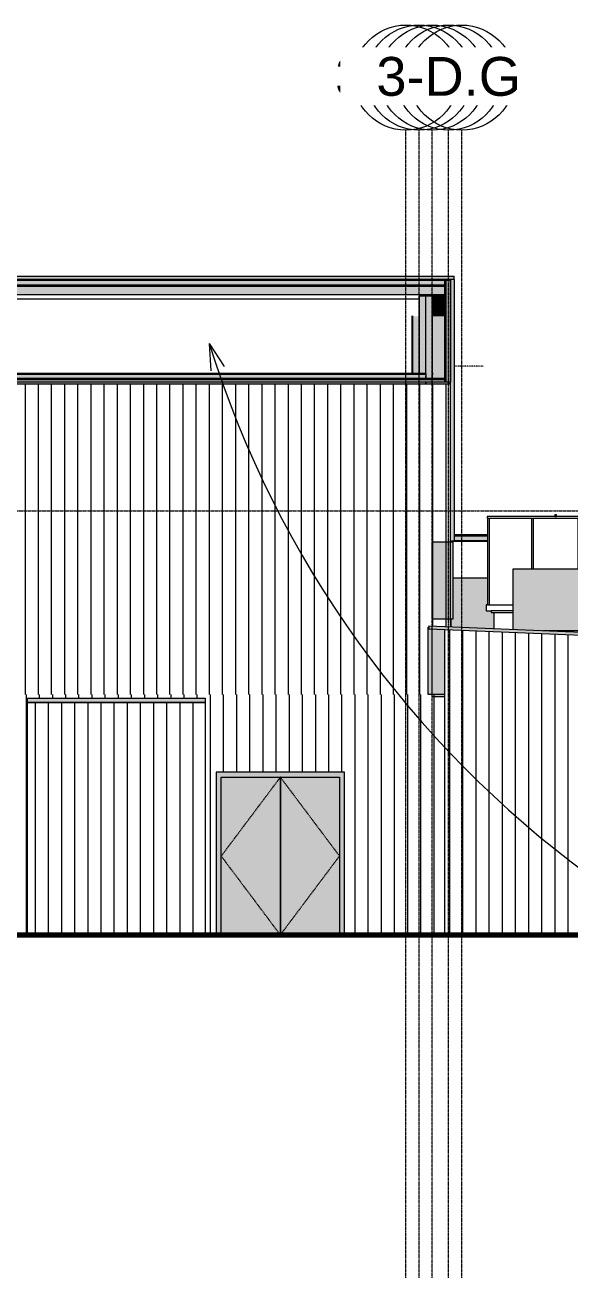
# Model space of a CAD drawing. Header units: inches. Extents: x 20426 to 36845, y -248 to 750.
# Drawn here: x 35586 to 35917, y -209 to 553 of the extents above; entities that cross this region are included whole.
import ezdxf

# ---------------------------------------------------------------- set-up
doc = ezdxf.new("R2010")
doc.units = ezdxf.units.IN
doc.header["$MEASUREMENT"] = 0
for name, pattern in [('Dash', [0.25, 0.125, -0.125]), ('Dash 1_16_', [0.12499999999999999, 0.06249999999999999, -0.06249999999999999]), ('Grid Line 1_2_', [0.8749999999999999, 0.4999999999999999, -0.125, 0.125, -0.125]), ('Grid Line 1_2__2_', [0.8749999999999999, 0.4999999999999999, -0.125, 0.125, -0.125]), ('Hidden 1_8_', [0.1875, 0.125, -0.06249999999999999])]:
    doc.linetypes.add(name, pattern=pattern)
for name, color, linetype, lineweight in [('A-CLNG', 13, 'Continuous', 13), ('A-DETL', 90, 'Continuous', 9), ('A-DOOR', 31, 'Continuous', 13), ('A-DOOR-FRAM', 31, 'Continuous', 9), ('A-FLOR-LEVL', 51, 'Continuous', 9), ('A-GLAZ-CWMG', 51, 'Continuous', 9), ('A-ROOF', 132, 'Continuous', 13), ('A-WALL', 113, 'Continuous', 13), ('A-WALL-PATT', 111, 'Continuous', 13), ('C-TOPO', 7, 'Continuous', 9), ('G-ANNO-TEXT', 231, 'Continuous', 9), ('I-WALL', 2, 'Continuous', 13), ('L-SITE-WALL', 31, 'Continuous', 13), ('M-EQPM', 50, 'Continuous', 9), ('S-BEAM', 12, 'Continuous', 9), ('S-COLS', 52, 'Continuous', 9), ('S-GRID', 1, 'Continuous', 9), ('S-GRID-IDEN', 1, 'Continuous', 9)]:
    doc.layers.add(name, color=color, linetype=linetype, lineweight=lineweight)
doc.styles.add('Arial_1', font='arial.ttf', dxfattribs={"height": 23.60479041916165})

# ---------------------------------------------------------------- blocks, each defined once
blk = doc.blocks.new('Locker Rooms and Restrooms_rvt-4-Elevation - North')
at = {"layer": 'A-FLOR-LEVL', "linetype": 'Grid Line 1_2__2_'}
blk.add_line((-26492.82365464565, 0), (-21811.45903089392, 0), dxfattribs=at)
blk = doc.blocks.new('Girt_C - 8_D-1253504-Elevation - North')
at = {"layer": 'S-BEAM'}
for points in [[(-26271.3902253536, 389.6742519199256), (-22783.87110035359, 389.6742519199254), (-22783.87110035359, 394.6134589171821), (-26271.3902253536, 394.6134589171823)], [(-22783.87110035359, 389.4867519199254), (-22783.87110035359, 389.6741579425932), (-24705.03963080031, 389.6742519199256), (-26271.3902253536, 389.6742519199256), (-26271.3902253536, 389.4867519199256), (-22787.05213080032, 389.4867519199254)]]:
    blk.add_hatch(color=256, dxfattribs=at).paths.add_polyline_path(points, flags=0)
blk.add_line((-26271.3902253536, 389.4867519199256), (-22783.87110035359, 389.4867519199254), dxfattribs=at)
blk = doc.blocks.new('Rectangular Mullion - Profile_Polycarbonate_Upper and left-1149837-Elevation - North')
at = {"layer": 'A-GLAZ-CWMG'}
for points in [[(-22787.05213080032, 395.4014589171825), (-22783.87110035359, 395.4014589171825), (-22783.87110035359, 398.2354589171825), (-26280.2682253536, 398.2354589171825), (-26280.2682253536, 395.4014589171825), (-22804.33129746698, 395.4014589171825)], [(-22787.05213080032, 394.8634589171824), (-22783.87110035359, 394.8634589171824), (-22783.87110035359, 395.4014589171825), (-26271.3902253536, 395.4014589171825), (-26271.3902253536, 394.8634589171824), (-22804.33129746698, 394.8634589171824)], [(-22783.87110035359, 394.6134589171823), (-22783.87110035359, 394.8634589171824), (-26271.3902253536, 394.8634589171824), (-26271.3902253536, 394.6134589171823), (-22787.05213080032, 394.6134589171823)]]:
    blk.add_hatch(color=256, dxfattribs=at).paths.add_polyline_path(points, flags=0)
for p, q in [((-26280.2682253536, 398.2354589171818), (-22783.87110035359, 398.2354589171818)), ((-22783.87110035359, 398.2354589171818), (-22783.87110035359, 395.4014589171817)), ((-26280.2682253536, 395.4014589171817), (-22783.87110035359, 395.4014589171817)), ((-26271.3902253536, 394.8634589171818), (-22783.87110035359, 394.8634589171818)), ((-26271.3902253536, 394.6134589171818), (-22783.87110035359, 394.6134589171818)), ((-22783.87110035359, 394.8634589171818), (-22783.87110035359, 394.6134589171818))]:
    blk.add_line(p, q, dxfattribs=at)
blk = doc.blocks.new('Rectangular Mullion - Profile_Polycarbonate_Lower-1149838-Elevation - North')
at = {"layer": 'A-GLAZ-CWMG'}
for points in [[(-22787.05213080032, 336.187858960872), (-22783.87110035359, 336.187858960872), (-22783.87110035359, 337.6438589608723), (-26280.2682253536, 337.6438589608723), (-26280.2682253536, 336.187858960872), (-22795.69171413365, 336.187858960872)], [(-22787.05213080032, 338.1818589608717), (-22783.87110035359, 338.1818589608717), (-22783.87110035359, 338.4318589608721), (-26271.39022535361, 338.4318589608721), (-26271.39022535361, 338.1818589608717), (-22795.69171413365, 338.1818589608717)], [(-22787.05213080032, 337.6438589608723), (-22783.87110035359, 337.6438589608723), (-22783.87110035359, 338.1818589608717), (-26271.39022535361, 338.1818589608717), (-26271.39022535361, 337.6438589608723), (-22795.69171413365, 337.6438589608723)]]:
    blk.add_hatch(color=256, dxfattribs=at).paths.add_polyline_path(points, flags=0)
for p, q in [((-22783.87110035359, 337.6438589608713), (-26280.2682253536, 337.6438589608713)), ((-22783.87110035359, 336.1878589608713), (-26280.2682253536, 336.1878589608713)), ((-22783.87110035359, 338.4318589608713), (-26271.3902253536, 338.4318589608713)), ((-22783.87110035359, 338.1818589608713), (-26271.3902253536, 338.1818589608713)), ((-22783.87110035359, 338.4318589608713), (-22783.87110035359, 338.1818589608713)), ((-22783.87110035359, 337.6438589608713), (-22783.87110035359, 336.1878589608713))]:
    blk.add_line(p, q, dxfattribs=at)
blk = doc.blocks.new('Rectangular Mullion - Profile_Polycarbonate_Upper and left-1189992-Elevation - North')
at = {"layer": 'A-GLAZ-CWMG'}
for points in [[(-22783.62110035359, 336.187858960872), (-22783.62110035359, 398.2354589171825), (-22783.87110035359, 398.2354589171825), (-22783.87110035359, 336.187858960872)], [(-22783.08310035359, 336.187858960872), (-22783.08310035359, 398.2354589171825), (-22783.62110035359, 398.2354589171825), (-22783.62110035359, 336.187858960872)], [(-22783.08310035359, 336.187858960872), (-22780.24910035359, 336.187858960872), (-22780.24910035359, 398.2354589171825), (-22783.08310035359, 398.2354589171825), (-22783.08310035359, 349.8953681408875)]]:
    blk.add_hatch(color=256, dxfattribs=at).paths.add_polyline_path(points, flags=0)
for p, q in [((-22783.87110035359, 398.2354589171818), (-22783.62110035359, 398.2354589171818)), ((-22783.62110035359, 398.2354589171818), (-22783.08310035359, 398.2354589171818)), ((-22783.62110035359, 398.2354589171818), (-22783.62110035359, 336.1878589608713)), ((-22783.08310035359, 398.2354589171818), (-22780.24910035359, 398.2354589171818)), ((-22783.08310035359, 398.2354589171818), (-22783.08310035359, 336.1878589608713)), ((-22780.24910035359, 398.2354589171818), (-22780.24910035359, 336.1878589608713)), ((-22783.87110035359, 395.4014589171819), (-22783.87110035359, 337.6438589608714)), ((-22783.62110035359, 336.1878589608713), (-22783.87110035359, 336.1878589608713)), ((-22783.08310035359, 336.1878589608713), (-22783.62110035359, 336.1878589608713)), ((-22780.24910035359, 336.1878589608713), (-22783.08310035359, 336.1878589608713))]:
    blk.add_line(p, q, dxfattribs=at)
blk = doc.blocks.new('Double-Flush - 72_ x 96_-983185-Elevation - North')
at = {"layer": 'A-DOOR'}
for points in [[(-22883.7652253536, 0), (-22883.7652253536, 95.99999999999999), (-22919.7652253536, 95.99999999999999), (-22919.7652253536, 0), (-22908.00629746698, 0)], [(-22847.7652253536, 0), (-22847.7652253536, 95.99999999999999), (-22883.7652253536, 95.99999999999999), (-22883.7652253536, 0)]]:
    blk.add_hatch(color=256, dxfattribs=at).paths.add_polyline_path(points, flags=0)
at = {"layer": 'A-DOOR-FRAM', "lineweight": 13}
blk.add_hatch(color=256, dxfattribs=at).paths.add_polyline_path([(-22922.7652253536, 0), (-22919.7652253536, 0), (-22919.7652253536, 95.99999999999999), (-22847.7652253536, 95.99999999999999), (-22847.7652253536, 0), (-22844.7652253536, 0), (-22844.7652253536, 98.99999999999999), (-22922.7652253536, 98.99999999999999), (-22922.7652253536, 76.49403480755358)], flags=0)
at = {"layer": 'A-DOOR', "linetype": 'Dash 1_16_', "lineweight": 9}
for p, q in [((-22883.7652253536, 95.99999999999997), (-22919.7652253536, 47.99999999999999)), ((-22847.7652253536, 47.99999999999998), (-22883.7652253536, 95.99999999999997)), ((-22883.7652253536, -2.468691398688048e-15), (-22919.7652253536, 47.99999999999998)), ((-22883.7652253536, -2.468691398688048e-15), (-22847.7652253536, 47.99999999999997))]:
    blk.add_line(p, q, dxfattribs=at)
at = {"layer": 'A-DOOR', "lineweight": 9}
for p, q in [((-22883.7652253536, 95.99999999999996), (-22883.7652253536, 0)), ((-22883.7652253536, 0), (-22883.7652253536, 95.99999999999997))]:
    blk.add_line(p, q, dxfattribs=at)
at = {"layer": 'A-DOOR-FRAM'}
for p, q in [((-22844.7652253536, 98.99999999999994), (-22922.7652253536, 98.99999999999994)), ((-22922.7652253536, 98.99999999999994), (-22922.7652253536, 0)), ((-22919.7652253536, 95.99999999999996), (-22847.7652253536, 95.99999999999996)), ((-22919.7652253536, 0), (-22919.7652253536, 95.99999999999996)), ((-22847.7652253536, 95.99999999999996), (-22847.7652253536, 0)), ((-22844.7652253536, 0), (-22844.7652253536, 98.99999999999994))]:
    blk.add_line(p, q, dxfattribs=at)
blk = doc.blocks.new('AHU-Rooftop-Carrier 48TC 15-28 ton - TC025-1347267-Elevation - North')
at = {"layer": 'M-EQPM'}
for p, q in [((-22716.84335035373, 254.4521443437869), (-22758.04647535373, 254.4521443437869)), ((-22758.04647535373, 254.4521443437869), (-22758.04647535373, 253.4521443437868)), ((-22758.04647535373, 253.4521443437868), (-22757.79647535373, 253.4521443437868)), ((-22757.79647535373, 253.4521443437868), (-22617.73397535373, 253.4521443437868)), ((-22757.79647535373, 253.4521443437868), (-22757.79647535373, 200.8271443437877)), ((-22756.79647535373, 253.4521443437868), (-22756.79647535373, 200.8271443437877)), ((-22730.90064202039, 253.4521443437843), (-22730.90064202039, 222.7252837147574)), ((-22729.9006420204, 253.4521443437843), (-22729.9006420204, 222.7252837147574)), ((-22715.84335035373, 255.4521443437871), (-22716.84335035373, 255.4521443437871)), ((-22716.84335035373, 255.4521443437871), (-22716.84335035373, 254.4521443437873)), ((-22716.84335035373, 254.4521443437873), (-22715.84335035373, 254.4521443437873)), ((-22715.84335035373, 254.4521443437873), (-22715.84335035373, 255.4521443437871)), ((-22674.67147535373, 254.4521443437869), (-22715.84335035373, 254.4521443437869)), ((-22702.78605868706, 253.4521443437843), (-22702.78605868706, 222.7252837147575)), ((-22701.78605868706, 253.4521443437843), (-22701.78605868706, 222.7252837147574)), ((-22673.67147535373, 255.4521443437871), (-22674.67147535373, 255.4521443437871)), ((-22674.67147535373, 255.4521443437871), (-22674.67147535373, 254.4521443437873)), ((-22674.67147535373, 254.4521443437873), (-22673.67147535373, 254.4521443437873)), ((-22674.67147535373, 253.4521443437843), (-22674.67147535373, 243.5000000000037)), ((-22673.67147535373, 254.4521443437873), (-22673.67147535373, 255.4521443437871)), ((-22658.48397535373, 254.4521443437869), (-22673.67147535373, 254.4521443437869)), ((-22673.67147535373, 253.4521443437843), (-22673.67147535373, 243.5000000000037)), ((-22672.17147535373, 254.4521443437848), (-22663.17147535373, 255.4521443437849)), ((-22658.48397535373, 254.4521443437848), (-22672.17147535373, 254.4521443437848)), ((-22663.17147535373, 255.4521443437849), (-22663.17147535373, 255.5771443437849)), ((-22663.17147535373, 255.5771443437849), (-22657.17147535373, 255.5771443437849)), ((-22663.17147535373, 255.4521443437846), (-22657.17147535373, 255.4521443437846)), ((-22658.48397535373, 254.4521443437848), (-22649.48397535373, 255.4521443437849)), ((-22634.48397535373, 254.4521443437848), (-22658.48397535373, 254.4521443437848)), ((-22657.17147535373, 255.5771443437849), (-22657.17147535373, 255.4521443437849)), ((-22657.17147535373, 255.4521443437849), (-22653.32772535373, 255.0250610104513)), ((-22649.48397535373, 255.4521443437849), (-22649.48397535373, 255.5771443437849)), ((-22649.48397535373, 255.5771443437849), (-22643.48397535373, 255.5771443437849)), ((-22649.48397535373, 255.4521443437846), (-22643.48397535373, 255.4521443437846)), ((-22643.48397535373, 255.5771443437849), (-22643.48397535373, 255.4521443437849)), ((-22643.48397535373, 255.4521443437849), (-22634.48397535373, 254.4521443437848)), ((-22639.64022535373, 255.0250610104517), (-22635.79647535373, 255.4521443437849)), ((-22635.79647535373, 255.4521443437849), (-22635.79647535373, 255.5771443437849)), ((-22635.79647535373, 255.5771443437849), (-22629.79647535373, 255.5771443437849)), ((-22635.79647535373, 255.4521443437846), (-22629.79647535373, 255.4521443437846)), ((-22620.79647535373, 254.4521443437848), (-22634.48397535373, 254.4521443437848)), ((-22617.48397535373, 254.4521443437869), (-22634.48397535373, 254.4521443437869)), ((-22629.79647535373, 255.5771443437849), (-22629.79647535373, 255.4521443437849)), ((-22629.79647535373, 255.4521443437849), (-22620.79647535373, 254.4521443437848)), ((-22618.73397535373, 253.4521443437868), (-22618.73397535373, 243.5000000000036)), ((-22617.73397535373, 243.5000000000036), (-22617.73397535373, 253.4521443437868)), ((-22617.73397535373, 253.4521443437868), (-22617.48397535373, 253.4521443437868)), ((-22617.48397535373, 253.4521443437868), (-22617.48397535373, 254.4521443437869)), ((-22757.79647535373, 200.8271443437877), (-22758.51522535373, 200.8271443437877)), ((-22758.51522535373, 200.8271443437877), (-22758.51522535373, 197.0771443437871)), ((-22757.79647535373, 200.8271443437877), (-22742.20272535372, 200.8271443437877)), ((-22758.51522535373, 197.0771443437871), (-22755.45272535373, 197.0771443437871)), ((-22742.20272535372, 197.0771443437899), (-22755.45272535373, 197.0771443437899)), ((-22755.45272535373, 197.0771443437899), (-22755.45272535373, 196.0771443437898)), ((-22755.45272535373, 196.0771443437898), (-22753.82772535373, 196.0771443437898)), ((-22753.82772535373, 196.0771443437898), (-22753.82772535373, 186.3506903037932)), ((-22753.82772535373, 196.0771443437898), (-22742.20272535372, 196.0771443437898))]:
    blk.add_line(p, q, dxfattribs=at)
blk = doc.blocks.new('Carrier_48TC_Standard_Efficiency_Gas_Heat_Electric_Cooling_Packaged_Rooftop_Unit_3_to_15_nominal_tons - 6 ton 48TC__07-1350223-Elevation - North')
at = {"layer": 'M-EQPM'}
for points in [[(-22667.82772535372, 182.7673569704591), (-22667.82772535372, 182.8921826326605), (-22699.76522535371, 184.2226522967578), (-22699.76522535371, 222.7252837147575), (-22742.20272535372, 222.7252837147575), (-22742.20272535372, 185.8663153037927), (-22683.37713080031, 183.4152488640673)], [(-22667.82772535372, 182.7673569704591), (-22667.82772535372, 182.8921826326598), (-22699.76522535371, 184.2226522967578), (-22699.76522535371, 185.1002837147579), (-22723.81796721688, 185.1002837147579), (-22683.37713080031, 183.4152488640673)]]:
    blk.add_hatch(color=256, dxfattribs=at).paths.add_polyline_path(points, flags=0)
for p, q in [((-22742.20272535372, 222.7252837147575), (-22699.76522535371, 222.7252837147575)), ((-22742.20272535372, 185.8663153037926), (-22742.20272535372, 222.7252837147575)), ((-22723.81796721688, 185.1002837147577), (-22699.76522535371, 185.1002837147577)), ((-22667.82772535372, 182.767356970459), (-22667.82772535372, 182.8921826326599)), ((-22667.82772535372, 182.7673569704589), (-22667.82772535372, 182.8921826326598))]:
    blk.add_line(p, q, dxfattribs=at)
blk = doc.blocks.new('Girt_Z - 10_D-1351983-Elevation - North')
at = {"layer": 'S-BEAM'}
for points in [[(-22783.87110035358, 386.7766321296862), (-22783.87110035358, 388.7748982758702), (-22784.83553785349, 388.7748982758702), (-22785.31854286138, 389.4256534181318), (-22785.31854286138, 389.4867519199258), (-22791.52499097864, 389.4867519199258), (-22791.52499097864, 388.6152271536223), (-22791.3902253536, 388.6152271536223), (-22791.3902253536, 386.7766321296862), (-22787.05213080031, 386.7766321296862)], [(-22783.87110035358, 386.6361290412832), (-22783.87110035358, 386.7766321296862), (-22791.3902253536, 386.7766321296862), (-22791.3902253536, 386.6361290412831), (-22787.05213080031, 386.6361290412831)]]:
    blk.add_hatch(color=256, dxfattribs=at).paths.add_polyline_path(points, flags=0)
for p, q in [((-22783.87110035359, 386.7766321296857), (-22791.3902253536, 386.7766321296857)), ((-22783.87110035359, 386.636129041282), (-22791.3902253536, 386.636129041282))]:
    blk.add_line(p, q, dxfattribs=at)
blk = doc.blocks.new('Girt_Z - 10_D-V78-Elevation - North')
at = {"layer": 'S-BEAM'}
blk.add_hatch(color=256, dxfattribs=at).paths.add_polyline_path([(-22791.39022535342, 374.7870352525786), (-22791.38922535358, 374.7870352525786), (-22791.39022535342, 376.6447983103601)], flags=0)
blk = doc.blocks.new('overhead door - one-983186-Elevation - North')
at = {"layer": 'A-DOOR', "lineweight": 9}
h = blk.add_hatch(dxfattribs=at)
h.set_pattern_fill('FP_42', color=256, style=0, pattern_type=2)
h.set_pattern_definition([(90, (-81608.159, 0), (-8, 4.898587196589413e-16), [])])
h.paths.add_polyline_path([(-23037.5152253536, 0), (-22929.5152253536, 0), (-22929.5152253536, 141.1897842929359), (-23037.5152253536, 141.1897842929359), (-23037.5152253536, 76.49403480755358)], flags=0)
blk = doc.blocks.new('Girt_Z - 10_D-1351984-Elevation - North')
at = {"layer": 'S-BEAM'}
blk.add_hatch(color=256, dxfattribs=at).paths.add_polyline_path([(-22791.39022535342, 354.8043737907328), (-22791.38922535358, 354.8043737907328), (-22791.39022535342, 356.6621368485141)], flags=0)
blk = doc.blocks.new('W-Wide Flange-Column - B1_G-1279422-Elevation - North')
at = {"layer": 'S-COLS', "linetype": 'Hidden 1_8_'}
for p, q in [((-22795.5464753536, 388.6152271536218), (-22795.5464753536, 341.5445907073601)), ((-22795.2339753536, 338.4318589608715), (-22795.2339753536, 388.6152271536218)), ((-22795.2339753536, 335.0000000000001), (-22795.2339753536, 336.1878589608715))]:
    blk.add_line(p, q, dxfattribs=at)
blk = doc.blocks.new('Girt_Z - 10_D-1223956-Elevation - North')
at = {"layer": 'S-BEAM'}
for points in [[(-23037.5152253536, 141.6718750002009), (-22929.5152253536, 141.6718750002006), (-22929.5152253536, 143.9999999999999), (-23037.5152253536, 144.0000000000003), (-23037.5152253536, 142.2082949307938)], [(-22929.5152253536, 141.1897842929358), (-22929.5152253536, 141.6718750002006), (-23037.5152253536, 141.6718750002009), (-23037.5152253536, 141.1897842929361)]]:
    blk.add_hatch(color=256, dxfattribs=at).paths.add_polyline_path(points, flags=0)
for p, q in [((-23037.5152253536, 141.6718750002009), (-22929.5152253536, 141.671875000201)), ((-22929.5152253536, 141.1897842929361), (-23037.5152253536, 141.189784292936))]:
    blk.add_line(p, q, dxfattribs=at)
blk = doc.blocks.new('Girt_Z - 10_D-V83-Elevation - North')
at = {"layer": 'S-BEAM'}
for points in [[(-22795.69171413365, 341.460804596394), (-22795.36413637889, 341.460804596394), (-22795.36413637889, 341.54459070736), (-26271.39022535361, 341.5445907073598), (-26271.39022535361, 341.4608045963942), (-22804.33129746698, 341.460804596394)], [(-24566.80629746698, 341.0114975999842), (-22795.36413637889, 341.0114975999847), (-22795.36413637889, 341.460804596394), (-26271.39022535361, 341.4608045963942), (-26271.39022535361, 341.0114975999842), (-24584.08546413365, 341.0114975999842)], [(-26271.39022535361, 338.4318589608716), (-22795.36413637889, 338.4318589608715), (-22795.36413637889, 341.0114975999847), (-26271.39022535361, 341.0114975999842), (-26271.39022535361, 340.1310348075539)], [(-24566.80629746698, 335.0000000000002), (-22795.3641363789, 334.9999999999999), (-22795.3641363789, 336.1878589608717), (-26271.3902253536, 336.1878589608718), (-26271.3902253536, 335.0000000000001), (-24584.08546413364, 335.0000000000002)]]:
    blk.add_hatch(color=256, dxfattribs=at).paths.add_polyline_path(points, flags=0)
for p, q in [((-22795.3641363789, 341.54459070736), (-26271.3902253536, 341.5445907073598)), ((-22795.3641363789, 341.4608045963939), (-26271.3902253536, 341.4608045963938)), ((-22795.36413637889, 341.0114975999845), (-26271.3902253536, 341.0114975999844)), ((-22795.3641363789, 341.54459070736), (-22795.3641363789, 341.4608045963939)), ((-22795.3641363789, 341.4608045963939), (-22795.36413637889, 341.0114975999845)), ((-22795.36413637889, 341.0114975999845), (-22795.36413637889, 338.4318589608716)), ((-22795.3641363789, 336.1878589608717), (-22795.3641363789, 335.0000000000003))]:
    blk.add_line(p, q, dxfattribs=at)
blk = doc.blocks.new('Girt_Z - 10_D-1249026-Elevation - North')
at = {"layer": 'S-BEAM'}
h = blk.add_hatch(color=256, dxfattribs=at)
h.paths.add_polyline_path([(-22781.4891269279, 335.0000000000004), (-22781.39025264142, 335.0000000000004), (-22781.4441166449, 336.1878589608721), (-22781.49962764142, 336.1878589608721), (-22781.49962764142, 335.0000000000004)], flags=0)
h.paths.add_polyline_path([(-22791.30010138021, 338.4318589608719), (-22791.28087764142, 338.4318589608719), (-22791.28087764142, 341.0114975999889), (-22790.74541441427, 341.4608045963985), (-22790.81571930908, 341.5445907073645), (-22791.3902253536, 341.0617037331595), (-22791.3902253536, 338.4318589608719)], flags=0)
for p, q in [((-22790.81571930908, 341.5445907073643), (-22791.3902253536, 341.0625228973021)), ((-22791.28087764142, 341.0114975999888), (-22790.74541441428, 341.4608045963981)), ((-22791.28087764142, 338.4318589608716), (-22791.28087764142, 341.0114975999888)), ((-22790.74541441428, 341.4608045963981), (-22790.81571930908, 341.5445907073643)), ((-22781.49962764142, 336.1878589608717), (-22781.49962764142, 335.0000000000003)), ((-22781.39025264142, 335.0000000000003), (-22781.39025264142, 336.1878589608717))]:
    blk.add_line(p, q, dxfattribs=at)
blk = doc.blocks.new('Girt_C - 8_D-1253532-Elevation - North')
at = {"layer": 'S-BEAM'}
for points in [[(-22784.8355378535, 388.7748982758702), (-22784.88685006776, 389.4867519199259), (-22785.31854286135, 389.486751919926), (-22785.31854286135, 389.3500222061974), (-22784.98486190469, 388.952701474221)], [(-22784.8355378535, 389.4256534181322), (-22783.87110035359, 389.425653418133), (-22783.87110035359, 389.486751919926), (-22784.88685006776, 389.4867519199259)], [(-22783.87110035359, 388.7748982758702), (-22783.87110035359, 389.4256534181324), (-22784.8355378535, 389.4256534181322), (-22784.8355378535, 388.7748982758702)]]:
    blk.add_hatch(color=256, dxfattribs=at).paths.add_polyline_path(points, flags=0)
for p, q in [((-22785.31854286135, 389.4867519199251), (-22785.31854286135, 389.3500222061965)), ((-22784.88685006776, 389.4867519199252), (-22784.8355378535, 389.4256534181313)), ((-22784.8355378535, 389.4256534181313), (-22783.87110035359, 389.4256534181313)), ((-22784.8355378535, 389.4256534181313), (-22784.8355378535, 388.7748982758695)), ((-22781.3355378535, 389.383278287015), (-22781.33553785349, 389.6129908693399))]:
    blk.add_line(p, q, dxfattribs=at)
blk = doc.blocks.new('Rectangular Mullion - Profile_Polycarbonate_Upper and left-1189764-Elevation - North')
at = {"layer": 'A-GLAZ-CWMG'}
blk.add_hatch(color=256, dxfattribs=at).paths.add_polyline_path([(-22780.26522535359, 239.4999999987426), (-22778.13922535359, 239.4999999987426), (-22778.13922535359, 398.6368131204903), (-22780.26522535359, 398.6368131204903), (-22780.26522535359, 252.2520348075539)], flags=0)
for p, q in [((-22780.26522535359, 239.4999999987423), (-22780.26522535359, 398.6368131204896)), ((-22778.13922535359, 398.6368131204896), (-22780.26522535359, 398.6368131204896)), ((-22778.13922535359, 398.6368131204896), (-22778.13922535359, 239.4999999987423)), ((-22778.13922535359, 239.4999999987423), (-22780.26522535359, 239.4999999987423))]:
    blk.add_line(p, q, dxfattribs=at)
blk = doc.blocks.new('Grid - Grid Head - Circle-14747-Elevation - North')
at = {"layer": 'S-GRID-IDEN'}
blk.add_circle((-23085.89022535335, 521.4930141065113), 32, dxfattribs=at)

msp = doc.modelspace()

# ---------------------------------------------------------------- hatches: boundary and pattern name
at = {"layer": 'A-ROOF', "lineweight": 5}
for points in [[(34126.95459281118, 398.6480289456586), (35846.50499825791, 398.6480289456586), (35846.50499825791, 400.6497643039031), (32340.75399825787, 400.6497643039031), (32340.75399825787, 398.6480289456586), (34057.83792614451, 398.6480289456586)], [(36629.7539982576, 152.7265591122199), (36629.7539982584, 154.7282944704305), (35831.19149825918, 188.001731970401), (35831.19149825918, 185.9999966121565), (36615.15459281118, 153.3348676724871)]]:
    msp.add_hatch(color=256, dxfattribs=at).paths.add_polyline_path(points, flags=0)
at = {"layer": 'A-ROOF'}
msp.add_hatch(color=256, dxfattribs=at).paths.add_polyline_path([(34403.42125947785, 398.2354589171825), (35844.3789982579, 398.2354589171825), (35844.3789982579, 398.6368131204903), (32353.25399825789, 398.5917862649347), (32353.25399825789, 398.2354589171825), (34334.30459281118, 398.2354589171825)], flags=0)
at = {"layer": 'A-WALL', "lineweight": 5}
for points in [[(35854.87125947785, 242.6876794211163), (35866.84774825776, 242.6876794211163), (35866.84774825776, 243.5000000000029), (35846.50499825791, 243.5000000000029), (35846.50499825791, 242.6876794211163)], [(35866.84774825776, 240.000000000003), (35866.84774825776, 242.6876794211163), (35846.50499825791, 242.6876794211163), (35846.50499825791, 240.000000000003), (35854.87125947785, 240.000000000003)], [(35866.84774825776, 239.5000000000069), (35866.84774825776, 240.000000000003), (35846.50499825791, 240.000000000003), (35846.50499825791, 239.5000000000069), (35854.87125947785, 239.5000000000069)], [(35866.84774825776, 239.4558058261848), (35866.84774825776, 239.5000000000069), (35854.87125947785, 239.4558058261848)]]:
    msp.add_hatch(color=256, dxfattribs=at).paths.add_polyline_path(points, flags=0)
at = {"layer": 'A-WALL-PATT', "lineweight": 9}
h = msp.add_hatch(dxfattribs=at)
h.set_pattern_fill('FP_43', color=256, style=0, pattern_type=2)
h.set_pattern_definition([(90, (-84902.284, 0), (-8, 4.898587196589413e-16), [])])
h.paths.add_polyline_path([(32353.25399825789, 146.2500000002039), (35830.75399825789, 146.2500000002039), (35830.75399825789, 187.1445272975573), (35831.19149825918, 187.1262981308367), (35831.19149825918, 188.001731970401), (35844.3789982579, 187.4522528037873), (35844.3789982579, 335.0000000000005), (32353.25399825789, 335.0000000000005), (32353.25399825789, 149.7265348075536)], flags=0)
h = msp.add_hatch(dxfattribs=at)
h.set_pattern_fill('FP_37', color=256, style=0, pattern_type=2)
h.set_pattern_definition([(90, (-81228.159, 677.25), (-193, -193), [48, -145]), (180, (-81228.159, 677.25), (-2.363568322354392e-14, -193), [96.25, -96.75]), (270, (-81324.409, 725.25), (-193, -193), [48, -145]), (180, (-81228.159, 725.25), (-2.363568322354392e-14, -193), [96.25, -96.75]), (270, (-81324.659, 725.25), (-193, -193), [48, -145]), (180, (-81324.659, 725.25), (-2.363568322354392e-14, -193), [96.25, -96.75]), (90, (-81420.909, 677.25), (-193, -193), [48, -145]), (180, (-81324.659, 677.25), (-2.363568322354392e-14, -193), [96.25, -96.75]), (90, (-81276.159, 725.5), (-193, -193), [48, -145]), (180, (-81227.909, 725.5), (-2.363568322354392e-14, -193), [48.25, -144.75]), (180, (-81227.909, 773.5), (-2.363568322354392e-14, -193), [48.25, -144.75]), (90, (-81372.659, 725.5), (-193, -193), [48, -145]), (180, (-81276.409, 725.5), (-2.363568322354392e-14, -193), [96.25, -96.75]), (270, (-81276.409, 773.5), (-193, -193), [48, -145]), (180, (-81276.409, 773.5), (-2.363568322354392e-14, -193), [96.25, -96.75]), (180, (-81372.909, 725.5), (-2.363568322354392e-14, -193), [48, -145]), (270, (-81372.909, 773.5), (-193, -193), [48, -145]), (180, (-81372.909, 773.5), (-2.363568322354392e-14, -193), [48, -145]), (90, (-81228.159, 773.75), (-193, -193), [48, -145]), (180, (-81228.159, 773.75), (-2.363568322354392e-14, -193), [96.25, -96.75]), (270, (-81324.409, 821.75), (-193, -193), [48, -145]), (180, (-81228.159, 821.75), (-2.363568322354392e-14, -193), [96.25, -96.75]), (270, (-81324.659, 821.75), (-193, -193), [48, -145]), (180, (-81324.659, 821.75), (-2.363568322354392e-14, -193), [96.25, -96.75]), (270, (-81420.909, 821.75), (-193, -193), [48, -145]), (180, (-81324.659, 773.75), (-2.363568322354392e-14, -193), [96.25, -96.75]), (90, (-81276.159, 822), (-193, -193), [48, -145]), (180, (-81227.909, 822), (-2.363568322354392e-14, -193), [48.25, -144.75]), (180, (-81227.909, 870), (-2.363568322354392e-14, -193), [48.25, -144.75]), (90, (-81372.659, 822), (-193, -193), [48, -145]), (180, (-81276.409, 822), (-2.363568322354392e-14, -193), [96.25, -96.75]), (270, (-81276.409, 870), (-193, -193), [48, -145]), (180, (-81276.409, 870), (-2.363568322354392e-14, -193), [96.25, -96.75]), (180, (-81372.909, 822), (-2.363568322354392e-14, -193), [48, -145]), (270, (-81372.909, 870), (-193, -193), [48, -145]), (180, (-81372.909, 870), (-2.363568322354392e-14, -193), [48, -145])])
h.paths.add_polyline_path([(36566.12899825863, 157.379336137088), (36566.12899825863, 157.500000000209), (36564.87899825803, 157.500000000209), (36564.87899825803, 157.5611858380897), (36124.5039982596, 175.9065659813557), (36124.5039982596, 175.7803778037164), (36564.87899825803, 157.4314194704465)], flags=0)
h.paths.add_polyline_path([(35866.84774825776, 217.0000000000001), (35866.84774825776, 239.4558058261848), (35845.75499825791, 239.4558058261848), (35845.75499825794, 217.0000000000001), (35854.87125947785, 217.0000000000001)], flags=0)
h = msp.add_hatch(dxfattribs=at)
h.set_pattern_fill('FP_41', color=256, style=0, pattern_type=2)
h.set_pattern_definition([(90, (-81188.034, 0), (-8, 4.898587196589413e-16), [])])
h.paths.add_polyline_path([(35840.75399825782, 0), (36069.37899825792, 0), (36069.37899825792, 176.0755174455419), (35840.75399825782, 185.6015591122138), (35840.75399825782, 17.90803480755346)], flags=0)
h = msp.add_hatch(dxfattribs=at)
h.set_pattern_fill('FP_39', color=256, style=0, pattern_type=2)
h.set_pattern_definition([(90, (-84605.659, 0), (-8, 4.898587196589413e-16), [])])
h.paths.add_polyline_path([(32694.8789982579, 0), (35381.40899825774, 0), (35381.40899825774, 95.99999999999999), (35501.40899825774, 95.99999999999999), (35501.40899825774, 0), (35587.12899825789, 0), (35587.12899825789, 144.0000000000003), (35695.1289982579, 144.0000000000003), (35695.1289982579, 0), (35701.8789982579, 0), (35701.8789982579, 98.99999999999999), (35779.8789982579, 98.99999999999999), (35779.8789982579, 0), (35840.75399825782, 0), (35840.75399825782, 146.250000000104), (32643.62899825789, 146.250000000104), (32643.62899825789, 0), (32652.8789982579, 0), (32652.8789982579, 98.99999999999999), (32694.8789982579, 98.99999999999999), (32694.8789982579, 76.49403480755358)], flags=0)
at = {"layer": 'I-WALL'}
h = msp.add_hatch(color=256, dxfattribs=at)
h.paths.add_polyline_path([(35833.25399825808, 146.250000000104), (35833.25499825794, 146.250000000104), (35833.25399825808, 148.5817865432049)], flags=0)
h.paths.add_polyline_path([(36124.5039982596, 175.7803778037164), (36124.5039982596, 175.9065659813557), (35956.81649825777, 182.8921826326601), (35956.81649825777, 182.7673569704591), (36118.98444837447, 176.0103590489299)], flags=0)
h.paths.add_polyline_path([(35870.81649825777, 186.3506903037931), (35870.81649825777, 196.0771443437897), (35869.19149825777, 196.0771443437897), (35869.19149825777, 197.0771443437875), (35866.12899825776, 197.0771443437875), (35866.12899825776, 200.8271443437878), (35866.84774825776, 200.8271443437878), (35866.84774825776, 217.0000000000001), (35845.75499825794, 217.0000000000001), (35845.75499825794, 191.9999999999996), (35844.6924982592, 191.9999999999996), (35844.6924982592, 187.4391903037332), (35854.87125947785, 187.0150752529563)], flags=0)
msp.add_hatch(color=256, dxfattribs=at).paths.add_polyline_path([(35844.6924982592, 187.4391903037335), (35844.6924982592, 191.9999999999996), (35844.3789982579, 191.9999999999996), (35844.42544558876, 187.450317498335)], flags=0)
at = {"layer": 'L-SITE-WALL', "lineweight": 5}
h = msp.add_hatch(color=256, dxfattribs=at)
h.paths.add_polyline_path([(35844.67049825791, 238.9390002824534), (35845.75499825791, 238.9390002824534), (35845.75499825791, 239.4999999987426), (35844.3789982579, 239.4999999987426), (35844.3789982579, 238.9390002824534), (35844.4414982579, 238.9390002824534)], flags=0)
h.paths.add_polyline_path([(35833.25499825791, 335.0000000000005), (35843.14459597007, 335.0000000000005), (35843.14459597007, 336.1878589608719), (35833.25499825791, 336.1878589608719), (35833.25499825791, 335.2488681408874)], flags=0)
h.paths.add_polyline_path([(35844.3789982579, 335.0000000000005), (35844.33262325791, 336.1878589608719), (35843.25397097007, 336.1878589608719), (35843.25397097007, 335.0000000000005), (35844.33262325791, 335.0000000000005)], flags=0)
h.paths.add_polyline_path([(35837.59209281118, 338.431858960872), (35840.77312325791, 338.431858960872), (35840.77312325791, 376.6447983103599), (35833.25499825791, 376.6447983103599), (35833.25499825791, 341.0633619969473), (35833.82850430241, 341.5445907073643), (35833.89880919722, 341.460804596399), (35833.36334597007, 341.0114975999887), (35833.36334597007, 338.431858960872)], flags=0)
for points in [[(35845.75499825794, 191.9999999999996), (35845.75499825794, 238.9390002824534), (35833.25499825794, 238.9390002824534), (35833.25499825794, 191.9999999999996), (35837.59209281118, 191.9999999999996)], [(35837.59209281118, 144.7500000000007), (35840.75399825782, 144.7500000000007), (35840.75399825782, 185.6015591122138), (35833.25499825794, 185.9140174455422), (35833.25499825794, 144.7500000000007)]]:
    msp.add_hatch(color=256, dxfattribs=at).paths.add_polyline_path(points, flags=0)
at = {"layer": 'S-COLS', "lineweight": 5}
h = msp.add_hatch(color=256, dxfattribs=at)
h.paths.add_polyline_path([(35830.75399825789, 146.250000000104), (35833.2539982579, 146.2914746544842), (35833.2539982579, 185.9140591122103), (35831.19149825918, 185.9999966121565), (35831.19149825918, 187.1262981308367), (35830.75399825789, 187.1445272975625), (35830.75399825789, 149.7265348075536)], flags=0)
h.paths.add_polyline_path([(35833.2539982579, 335.0000000000005), (35833.2539982579, 336.1878589608719), (35829.2800872326, 336.1878589608719), (35829.2800872326, 335.0000000000005)], flags=0)
h.paths.add_polyline_path([(35833.2539982579, 338.431858960872), (35833.2539982579, 388.6152271536225), (35825.2539982579, 388.6152271536225), (35825.2539982579, 341.5445907073606), (35829.2800872326, 341.5445907073606), (35829.2800872326, 338.431858960872)], flags=0)
for points in [[(35820.75399825808, 341.5445907073606), (35821.18759200808, 341.5445907073606), (35821.18759200808, 376.5299415422638), (35820.75399825808, 376.5299415422638), (35820.75399825808, 349.8953681408873)], [(35821.7029593648, 341.5445907073606), (35821.87899825808, 341.5445907073606), (35821.87899825808, 376.369297011014), (35821.18759200808, 376.3981056047641), (35821.23919460215, 341.5445907073606), (35821.54983974266, 341.5445907073606)], [(35821.87899825808, 341.5445907073606), (35825.2539982579, 341.5445907073606), (35825.2539982579, 376.369297011014), (35821.87899825808, 376.369297011014), (35821.87899825808, 349.8953681408873)]]:
    msp.add_hatch(color=256, dxfattribs=at).paths.add_polyline_path(points, flags=0)

# ---------------------------------------------------------------- linework, layer by layer
at = {"layer": 'A-CLNG'}
for p, q in [((35833.11923263285, 388.615227153622), (35833.11923263285, 389.4867519199253)), ((35825.2539982579, 386.7799415422654), (35543.7539982579, 386.7799415422654))]:
    msp.add_line(p, q, dxfattribs=at)
at = {"layer": 'A-DETL', "linetype": 'Dash'}
msp.add_line((35864.15852327159, 345.9971685866164), (35846.50499825791, 345.9971685866164), dxfattribs=at)
at = {"layer": 'A-FLOR-LEVL', "linetype": 'Grid Line 1_2_'}
for p, q in [((32313.83604530085, 257.9999999999999), (36581.4996109986, 257.9999999999999)), ((32313.83604530085, 0), (36581.4996109986, 0))]:
    msp.add_line(p, q, dxfattribs=at)
at = {"layer": 'A-ROOF'}
for p, q in [((32340.75399825788, 400.6497643039023), (35846.50499825792, 400.6497643039023)), ((35846.50499825792, 398.6480289456583), (32340.75399825788, 398.6480289456583)), ((35846.50499825792, 398.6480289456583), (35846.50499825792, 400.6497643039023)), ((35831.19149825918, 188.0017319704004), (36653.75399825745, 153.7282944704638)), ((35831.19149825918, 188.0017319704004), (35831.19149825918, 185.9999966121564)), ((36653.75399825745, 151.7265591122197), (35831.19149825918, 185.9999966121564))]:
    msp.add_line(p, q, dxfattribs=at)
at = {"layer": 'A-WALL'}
for p, q in [((35845.75499825791, 239.4558058261844), (35866.84774825777, 239.4558058261844)), ((35846.50499825791, 243.5000000000029), (35866.84774825777, 243.5000000000029)), ((35846.50499825791, 242.6876794211158), (35866.84774825777, 242.6876794211158)), ((35846.50499825791, 240.0000000000029), (35866.84774825777, 240.0000000000029)), ((35846.50499825791, 239.5000000000066), (35866.84774825777, 239.5000000000066))]:
    msp.add_line(p, q, dxfattribs=at)
at = {"layer": 'C-TOPO', "lineweight": 70}
msp.add_line((32260.80459281118, 0), (36684.27125947786, 0), dxfattribs=at)
at = {"layer": 'C-TOPO'}
msp.add_line((32260.80459281118, 0), (36684.27125947785, 0), dxfattribs=at)
at = {"layer": 'G-ANNO-TEXT', "color": 145}
for q in [(35706.659276448, 345.8700444826092), (35698.50632418787, 343.2149999176743)]:
    msp.add_line((35697.62841971158, 359.7561382334008), q, dxfattribs=at)
msp.add_arc((36304.25252994538, 548.892417261005), 635.425324614433, 197.3166936141086, 269.9999999999996, dxfattribs=at)
at = {"layer": 'I-WALL'}
for p, q in [((35866.84774825777, 216.9999999999999), (35845.75499825794, 216.9999999999999)), ((35844.6924982592, 187.4391903037331), (35844.6924982592, 191.9999999999995))]:
    msp.add_line(p, q, dxfattribs=at)
at = {"layer": 'L-SITE-WALL'}
for p, q in [((35844.3789982579, 334.9999999999999), (32353.2539982579, 334.9999999999999)), ((35833.25499825794, 191.9999999999996), (35833.25499825794, 238.9390002824532)), ((35845.75499825794, 238.9390002824532), (35833.25499825794, 238.9390002824532)), ((35844.3789982579, 187.4522528037874), (35844.3789982579, 239.4999999987423)), ((35845.75499825791, 239.4999999987424), (35845.75499825794, 191.9999999999996)), ((35845.75499825794, 191.9999999999996), (35833.25499825794, 191.9999999999996)), ((35830.7539982579, 146.2500000002037), (35830.7539982579, 187.1445272975574)), ((35830.7539982579, 187.1445272975574), (35831.19149825919, 187.1262981308368)), ((35833.25499825794, 144.7500000000004), (35833.25499825794, 185.9140174455417)), ((35840.75399825782, 185.6015591122134), (35840.75399825782, 0)), ((35840.75399825782, 146.2500000001038), (35830.7539982579, 146.2500000001038)), ((35587.1289982579, 0), (35587.1289982579, 144)), ((35587.1289982579, 144), (35695.1289982579, 144)), ((35695.1289982579, 144), (35695.1289982579, 0)), ((35840.75399825782, 144.7500000000004), (35833.25499825794, 144.7500000000004))]:
    msp.add_line(p, q, dxfattribs=at)
at = {"layer": 'S-COLS'}
for p, q in [((35825.2539982579, 388.6152271536218), (35825.2539982579, 341.5445907073601)), ((35833.2539982579, 388.6152271536218), (35825.2539982579, 388.6152271536218)), ((35833.2539982579, 388.6152271536218), (35833.2539982579, 338.4318589608715)), ((35820.75399825809, 376.5299415422635), (35820.75399825809, 341.54459070736)), ((35821.18759200809, 376.5299415422635), (35821.18759200809, 341.54459070736)), ((35833.2539982579, 336.1878589608716), (35833.2539982579, 335.0000000000001))]:
    msp.add_line(p, q, dxfattribs=at)
at = {"layer": 'S-GRID', "linetype": 'Grid Line 1_2_'}
for p, q in [((35817.25399825814, -208.6608068449275), (35817.25399825814, 489.4930141065116)), ((35825.25399825814, -208.6608068449275), (35825.25399825814, 489.4930141065116)), ((35825.25399825815, -208.6608068449275), (35825.25399825815, 489.4930141065116)), ((35833.25399825814, -208.6608068449275), (35833.25399825814, 489.4930141065116)), ((35843.25399825814, -208.6608068449275), (35843.25399825814, 489.4930141065116)), ((35843.25399825814, -208.6608068449275), (35843.25399825814, 489.4930141065116)), ((35851.25399825794, -208.6608068449275), (35851.25399825794, 489.4930141065115))]:
    msp.add_line(p, q, dxfattribs=at)

# ---------------------------------------------------------------- block references
at = {"layer": 'A-DOOR'}
for name in ['overhead door - one-983186-Elevation - North', 'Double-Flush - 72_ x 96_-983185-Elevation - North']:
    msp.add_blockref(name, (58624.6442236115, 0), dxfattribs=at)
at = {"layer": 'A-GLAZ-CWMG'}
for name in ['Rectangular Mullion - Profile_Polycarbonate_Upper and left-1149837-Elevation - North', 'Rectangular Mullion - Profile_Polycarbonate_Upper and left-1189992-Elevation - North', 'Rectangular Mullion - Profile_Polycarbonate_Upper and left-1189764-Elevation - North', 'Rectangular Mullion - Profile_Polycarbonate_Lower-1149838-Elevation - North']:
    msp.add_blockref(name, (58624.6442236115, 0), dxfattribs=at)
at = {"layer": 'M-EQPM'}
for name in ['AHU-Rooftop-Carrier 48TC 15-28 ton - TC025-1347267-Elevation - North', 'Carrier_48TC_Standard_Efficiency_Gas_Heat_Electric_Cooling_Packaged_Rooftop_Unit_3_to_15_nominal_tons - 6 ton 48TC__07-1350223-Elevation - North']:
    msp.add_blockref(name, (58624.6442236115, 0), dxfattribs=at)
at = {"layer": 'S-BEAM'}
for name, p in [('Girt_C - 8_D-1253504-Elevation - North', (58624.6442236115, 0)), ('Girt_Z - 10_D-1351983-Elevation - North', (58624.6442236115, 0)), ('Girt_C - 8_D-1253532-Elevation - North', (58624.6442236115, 0)), ('Girt_Z - 10_D-1351983-Elevation - North', (58624.6442236115, -1.998266146184676)), ('Girt_Z - 10_D-1351983-Elevation - North', (58624.6442236115, -3.996532292369352)), ('Girt_Z - 10_D-1351983-Elevation - North', (58624.6442236115, -5.994798438553857)), ('Girt_Z - 10_D-1351983-Elevation - North', (58624.6442236115, -7.993064584738362)), ('Girt_Z - 10_D-1351983-Elevation - North', (58624.6442236115, -9.991330730923037)), ('Girt_Z - 10_D-V78-Elevation - North', (58624.6442236115, 0)), ('Girt_Z - 10_D-V78-Elevation - North', (58624.6442236115, -1.998266146184676)), ('Girt_Z - 10_D-V78-Elevation - North', (58624.6442236115, -3.996532292369352)), ('Girt_Z - 10_D-V78-Elevation - North', (58624.6442236115, -5.994798438553857)), ('Girt_Z - 10_D-V78-Elevation - North', (58624.6442236115, -7.993064584738533)), ('Girt_Z - 10_D-V78-Elevation - North', (58624.6442236115, -9.991330730923037)), ('Girt_Z - 10_D-V78-Elevation - North', (58624.6442236115, -11.98959687710771)), ('Girt_Z - 10_D-V78-Elevation - North', (58624.6442236115, -13.98786302329222)), ('Girt_Z - 10_D-V78-Elevation - North', (58624.6442236115, -15.98612916947689)), ('Girt_Z - 10_D-V78-Elevation - North', (58624.6442236115, -17.9843953156614)), ('Girt_Z - 10_D-1351984-Elevation - North', (58624.6442236115, 0)), ('Girt_Z - 10_D-1351984-Elevation - North', (58624.6442236115, -3.996532292369352)), ('Girt_Z - 10_D-1351984-Elevation - North', (58624.6442236115, -5.994798438553857)), ('Girt_Z - 10_D-1351984-Elevation - North', (58624.6442236115, -7.993064584738362)), ('Girt_Z - 10_D-1351984-Elevation - North', (58624.6442236115, -9.991330730923037)), ('Girt_Z - 10_D-1351984-Elevation - North', (58624.6442236115, -11.98959687710771)), ('Girt_Z - 10_D-V83-Elevation - North', (58624.6442236115, 0)), ('Girt_Z - 10_D-1249026-Elevation - North', (58624.6442236115, 0)), ('Girt_Z - 10_D-1223956-Elevation - North', (58624.6442236115, 0))]:
    msp.add_blockref(name, p, dxfattribs=at)
at = {"layer": 'S-COLS', "linetype": 'Hidden 1_8_'}
msp.add_blockref('W-Wide Flange-Column - B1_G-1279422-Elevation - North', (58624.6442236115, 0), dxfattribs=at)
at = {"layer": 'S-GRID-IDEN'}
msp.add_blockref('Grid - Grid Head - Circle-14747-Elevation - North', (58903.14422361151, 0), dxfattribs=at)

# ---------------------------------------------------------------- next in the draw order: block references
at = {"color": 10, "lineweight": 5}
msp.add_blockref('Locker Rooms and Restrooms_rvt-4-Elevation - North', (58624.6442236115, 0), dxfattribs=at)

# ---------------------------------------------------------------- next in the draw order: texts
at = {"layer": 'S-GRID-IDEN', "insert": (35817.24784672343, 534.075505379755), "char_height": 23.60479041916165, "width": 102.5279999999999, "attachment_point": 2, "line_spacing_factor": 0.9385317878468564, "style": 'Arial_1', "bg_fill": 3, "box_fill_scale": 1.25, "bg_fill_color": 0, "bg_fill_transparency": 0}
msp.add_mtext('3-E.G', dxfattribs=at)

# ---------------------------------------------------------------- next in the draw order: block references
at = {"layer": 'S-GRID-IDEN'}
msp.add_blockref('Grid - Grid Head - Circle-14747-Elevation - North', (58911.14422361151, 0), dxfattribs=at)

# ---------------------------------------------------------------- next in the draw order: texts
at = {"layer": 'S-GRID-IDEN', "insert": (35825.24784672344, 534.075505379755), "char_height": 23.60479041916165, "width": 61.05599999999994, "attachment_point": 2, "line_spacing_factor": 0.9385317878468564, "style": 'Arial_1', "bg_fill": 3, "box_fill_scale": 1.25, "bg_fill_color": 0, "bg_fill_transparency": 0}
msp.add_mtext('3-E', dxfattribs=at)

# ---------------------------------------------------------------- next in the draw order: block references
at = {"layer": 'S-GRID-IDEN'}
msp.add_blockref('Grid - Grid Head - Circle-14747-Elevation - North', (58919.14422361151, 0), dxfattribs=at)

# ---------------------------------------------------------------- next in the draw order: texts
at = {"layer": 'S-GRID-IDEN', "insert": (35833.24784672344, 534.075505379755), "char_height": 23.60479041916165, "width": 78.62399999999992, "attachment_point": 2, "line_spacing_factor": 0.9385317878468564, "style": 'Arial_1', "bg_fill": 3, "box_fill_scale": 1.25, "bg_fill_color": 0, "bg_fill_transparency": 0}
msp.add_mtext('1-13', dxfattribs=at)

# ---------------------------------------------------------------- next in the draw order: block references
at = {"layer": 'S-GRID-IDEN'}
msp.add_blockref('Grid - Grid Head - Circle-14747-Elevation - North', (58929.14422361151, 0), dxfattribs=at)

# ---------------------------------------------------------------- next in the draw order: texts
at = {"layer": 'S-GRID-IDEN', "insert": (35843.24784672344, 534.075505379755), "char_height": 23.60479041916165, "width": 120.0959999999999, "attachment_point": 2, "line_spacing_factor": 0.9385317878468564, "style": 'Arial_1', "bg_fill": 3, "box_fill_scale": 1.25, "bg_fill_color": 0, "bg_fill_transparency": 0}
msp.add_mtext('1-13.G', dxfattribs=at)

# ---------------------------------------------------------------- next in the draw order: block references
at = {"layer": 'S-GRID-IDEN'}
msp.add_blockref('Grid - Grid Head - Circle-14747-Elevation - North', (58911.14422361152, 0), dxfattribs=at)

# ---------------------------------------------------------------- next in the draw order: texts
at = {"layer": 'S-GRID-IDEN', "insert": (35825.24784672345, 534.075505379755), "char_height": 23.60479041916165, "width": 78.62399999999992, "attachment_point": 2, "line_spacing_factor": 0.9385317878468564, "style": 'Arial_1', "bg_fill": 3, "box_fill_scale": 1.25, "bg_fill_color": 0, "bg_fill_transparency": 0}
msp.add_mtext('2-13', dxfattribs=at)

# ---------------------------------------------------------------- next in the draw order: block references
at = {"layer": 'S-GRID-IDEN'}
msp.add_blockref('Grid - Grid Head - Circle-14747-Elevation - North', (58937.14422361131, 0), dxfattribs=at)

# ---------------------------------------------------------------- next in the draw order: texts
at = {"layer": 'S-GRID-IDEN', "insert": (35851.24784672324, 534.0755053797549), "char_height": 23.60479041916165, "width": 63.07199999999995, "attachment_point": 2, "line_spacing_factor": 0.9385317878468564, "style": 'Arial_1', "bg_fill": 3, "box_fill_scale": 1.25, "bg_fill_color": 0, "bg_fill_transparency": 0}
msp.add_mtext('3-D', dxfattribs=at)

# ---------------------------------------------------------------- next in the draw order: block references
at = {"layer": 'S-GRID-IDEN'}
msp.add_blockref('Grid - Grid Head - Circle-14747-Elevation - North', (58929.14422361151, 0), dxfattribs=at)

# ---------------------------------------------------------------- next in the draw order: texts
at = {"layer": 'S-GRID-IDEN', "insert": (35843.24784672343, 534.075505379755), "char_height": 23.60479041916165, "width": 104.5439999999999, "attachment_point": 2, "line_spacing_factor": 0.9385317878468564, "style": 'Arial_1', "bg_fill": 3, "box_fill_scale": 1.25, "bg_fill_color": 0, "bg_fill_transparency": 0}
msp.add_mtext('3-D.G', dxfattribs=at)

doc.saveas('drawing.dxf')
